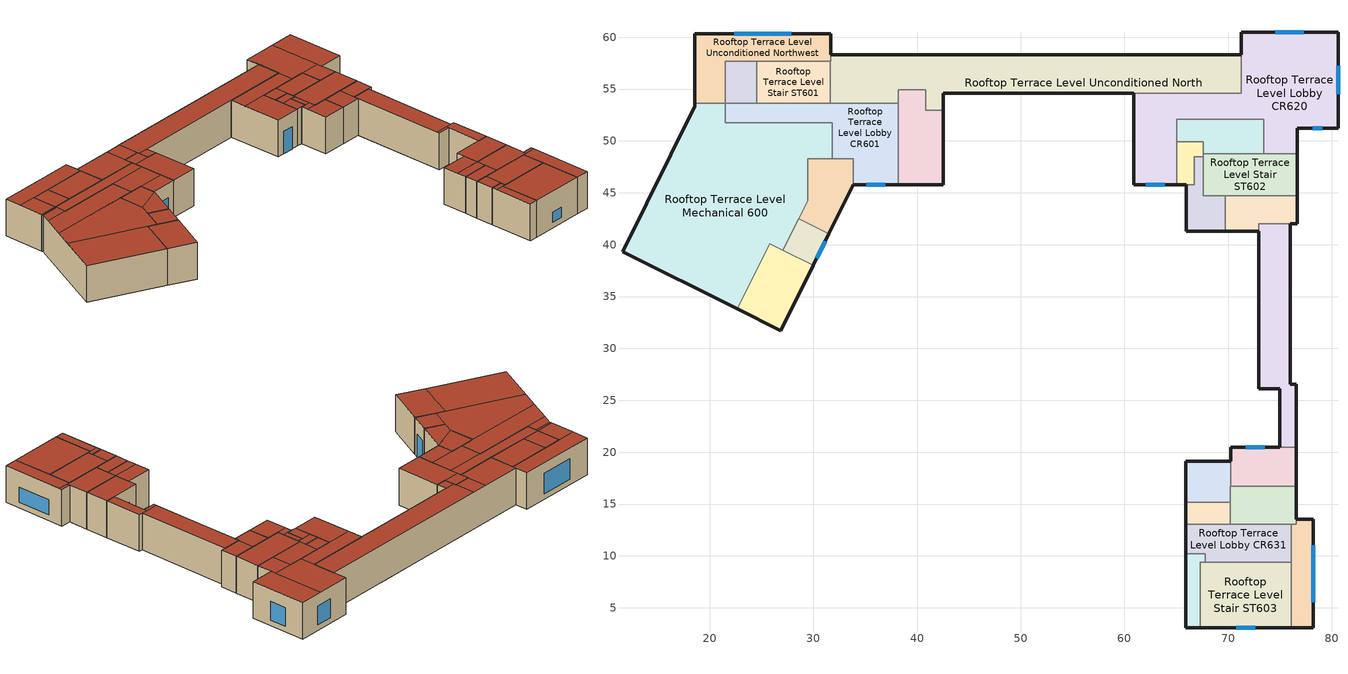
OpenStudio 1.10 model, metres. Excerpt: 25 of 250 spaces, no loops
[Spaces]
Rooftop Terrace Level Unconditioned Southwest
 floor adiabatic (Interior Floor): 67.78,10.22 67.78,9.4 67.29,9.4 67.29,3.08 65.9,3.08 65.9,10.22 z28.85
 wall outside: 65.9,10.22 65.9,3.08 67.29,3.08 z28.85:34.82
 wall to Rooftop Terrace Level Lobby CR631: 67.78,9.4 67.78,10.22 65.9,10.22 z28.85:34.82
 wall to Rooftop Terrace Level Stair ST603: 67.29,3.08 67.29,9.4 67.78,9.4 z28.85:34.82
 roof outside: 67.29,3.08 67.29,9.4 65.9,9.4 65.9,3.08 z34.82; 67.78,9.4 67.78,10.22 65.9,10.22 65.9,9.4 z34.82
Rooftop Terrace Level Stair ST603
 floor adiabatic (Interior Floor): 76.05,9.4 76.05,3.08 67.29,3.08 67.29,9.4 z28.85
 wall outside: 67.29,3.08 76.05,3.08 z28.85:34.82
 wall to Rooftop Terrace Level Lobby CR631: 76.05,9.4 67.78,9.4 z28.85:34.82
 wall to Rooftop Terrace Level Unconditioned Southeast: 76.05,3.08 76.05,9.4 z28.85:34.82
 window (NE_Ops Proposed Glazing - U-0.42/SHGC-0.27/VLT-0.65): 70.76,3.08 72.58,3.08 z29.77:31.45
 roof outside: 76.05,3.08 76.05,9.4 67.29,9.4 67.29,3.08 z34.82
Rooftop Terrace Level Unconditioned Southeast
 floor adiabatic (Interior Floor): 78.2,13.51 78.2,3.08 76.05,3.08 76.05,13.06 76.54,13.06 76.54,13.51 z28.85
 wall outside: 76.05,3.08 78.2,3.08 78.2,13.51 76.54,13.51 z28.85:34.82
 wall to Rooftop Terrace Level Elevator EL03AB: 76.54,13.51 76.54,13.06 76.05,13.06 z28.85:34.82
 wall to Rooftop Terrace Level Lobby CR631: 76.05,13.06 76.05,9.4 z28.85:34.82
 window (NE_Ops Proposed Glazing - U-0.42/SHGC-0.27/VLT-0.65): 78.2,5.55 78.2,11.04 z29.77:32.21
 roof outside: 78.2,13.06 78.2,13.51 76.54,13.51 76.54,13.06 z34.82; 78.2,3.08 78.2,13.06 76.05,13.06 76.05,3.08 z34.82
Rooftop Terrace Level Lobby CR631
 floor adiabatic (Interior Floor): 76.05,13.06 76.05,9.4 67.78,9.4 67.78,10.22 65.9,10.22 65.9,13.06 z28.85
 wall outside: 65.9,13.06 65.9,10.22 z28.85:34.82
 wall to Rooftop Terrace Level Elevator EL03AB: 76.05,13.06 70.21,13.06 z28.85:34.82
 wall to Rooftop Terrace Level Mechanical 632: 70.21,13.06 65.9,13.06 z28.85:34.82
 roof outside: 67.78,10.22 67.78,13.06 65.9,13.06 65.9,10.22 z34.82; 76.05,9.4 76.05,13.06 67.78,13.06 67.78,9.4 z34.82
Rooftop Terrace Level Mechanical 632
 floor adiabatic (Interior Floor): 70.21,15.18 70.21,13.06 65.9,13.06 65.9,15.18 z28.85
 wall outside: 65.9,15.18 65.9,13.06 z28.85:34.82
 wall to Rooftop Terrace Level Elevator EL03AB: 70.21,13.06 70.21,15.18 z28.85:34.82
 wall to Rooftop Terrace Level Mechanical 633: 70.21,15.18 65.9,15.18 z28.85:34.82
 roof outside: 70.21,13.06 70.21,15.18 65.9,15.18 65.9,13.06 z34.82
Rooftop Terrace Level Elevator EL03AB
 floor adiabatic (Interior Floor): 76.54,16.72 76.54,13.06 70.21,13.06 70.21,16.72 z28.85
 wall outside: 76.54,13.51 76.54,16.72 z28.85:34.82
 wall to Rooftop Terrace Level Mechanical 633: 70.23,16.72 70.21,16.72 70.21,15.18 z28.85:34.82
 wall to Rooftop Terrace Level Lobby CR630: 76.54,16.72 70.23,16.72 z28.85:34.82
 roof outside: 76.54,13.06 76.54,16.72 70.21,16.72 70.21,13.06 z34.82
Rooftop Terrace Level Mechanical 633
 floor adiabatic (Interior Floor): 70.23,19.14 70.23,16.72 70.21,16.72 70.21,15.18 65.9,15.18 65.9,19.14 z28.85
 wall outside: 70.23,19.14 65.9,19.14 65.9,15.18 z28.85:34.82
 wall to Rooftop Terrace Level Lobby CR630: 70.23,16.72 70.23,19.14 z28.85:34.82
 roof outside: 70.21,15.18 70.21,16.72 65.9,16.72 65.9,15.18 z34.82; 70.23,16.72 70.23,19.14 65.9,19.14 65.9,16.72 z34.82
Rooftop Terrace Level Lobby CR630
 floor adiabatic (Interior Floor): 76.54,20.47 76.54,16.72 70.23,16.72 70.23,20.47 z28.85
 wall outside: 74.96,20.47 70.23,20.47 70.23,19.14 / 76.54,16.72 76.54,20.47 z28.85:34.82
 wall to Rooftop Terrace Level Unconditioned East: 76.54,20.47 74.96,20.47 z28.85:34.82
 window: 73.51,20.47 71.68,20.47 z28.85:32.51
 roof outside: 76.54,16.72 76.54,20.47 70.23,20.47 70.23,16.72 z34.82
Rooftop Terrace Level Unconditioned East
 floor adiabatic (Interior Floor): 75.96,42 75.96,26.55 76.54,26.55 76.54,20.47 74.96,20.47 74.96,26.11 72.95,26.11 72.95,42 z28.85
 wall outside: 76.54,20.47 76.54,26.55 75.96,26.55 75.96,42 / 72.95,41.3 72.95,26.11 74.96,26.11 74.96,20.47 z28.85:34.82
 wall to Rooftop Terrace Level Mechanical 621: 75.96,42 72.95,42 72.95,41.3 z28.85:34.82
 roof outside: 76.54,20.47 76.54,26.55 74.96,26.55 74.96,20.47 z34.82; 74.96,26.11 74.96,26.55 72.95,26.55 72.95,26.11 z34.82; 75.96,26.55 75.96,42 72.95,42 72.95,26.55 z34.82
Rooftop Terrace Level Restroom RRW603
 floor adiabatic (Interior Floor): 25.79,40.08 29.99,38 26.89,31.73 22.69,33.81 z28.85
 wall outside: 22.69,33.81 26.89,31.73 29.99,38 z28.85:34.82
 wall to Rooftop Terrace Level Vestibule 352: 29.99,38 27.08,39.44 z28.85:34.82
 wall to Rooftop Terrace Level Mechanical 600: 27.08,39.44 25.79,40.08 22.69,33.81 z28.85:34.82
 roof outside: 26.89,31.73 29.99,38 25.79,40.08 22.69,33.81 z34.82
Rooftop Terrace Level Mechanical 600
 floor adiabatic (Interior Floor): 21.52,53.62 21.52,51.78 31.81,51.78 31.81,48.3 29.46,48.3 29.46,44.26 27.08,39.44 25.79,40.08 22.69,33.81 11.61,39.31 18.58,53.35 18.58,53.62 z28.85
 wall outside: 18.58,53.62 18.58,53.35 11.61,39.31 22.69,33.81 z28.85:34.82
 wall to Rooftop Terrace Level Unconditioned Northwest: 21.52,53.62 18.58,53.62 z28.85:34.82
 wall to Rooftop Terrace Level Lobby CR601: 31.81,48.3 31.81,51.78 21.52,51.78 21.52,53.62 z28.85:34.82
 wall to Rooftop Terrace Level Restroom RRM602: 28.59,42.51 29.46,44.26 29.46,48.3 31.81,48.3 z28.85:34.82
 wall to Rooftop Terrace Level Vestibule 352: 27.08,39.44 28.59,42.51 z28.85:34.82
 roof outside: 22.69,33.81 25.79,40.08 14.72,45.56 11.61,39.31 z34.82; 31.81,48.3 31.81,51.78 17.8,51.78 16.08,48.3 z34.82; 21.52,53.35 21.52,53.62 18.58,53.62 18.58,53.35 z34.82; 21.52,51.78 21.52,53.35 18.58,53.35 17.8,51.78 z34.82; 27.08,39.44 29.46,44.26 29.46,48.3 16.08,48.3 14.72,45.56 z34.82
Rooftop Terrace Level Vestibule 352
 floor adiabatic (Interior Floor): 28.59,42.51 31.51,41.07 29.99,38 27.08,39.44 z28.85
 wall outside: 29.99,38 31.51,41.07 z28.85:34.82
 wall to Rooftop Terrace Level Restroom RRM602: 31.51,41.07 28.59,42.51 z28.85:34.82
 window: 30.35,38.71 31.16,40.35 z28.85:32.51
 roof outside: 29.99,38 31.51,41.07 28.59,42.51 27.08,39.44 z34.82
Rooftop Terrace Level Restroom RRM602
 floor adiabatic (Interior Floor): 33.86,48.3 33.86,45.8 31.51,41.07 28.59,42.51 29.46,44.26 29.46,48.3 z28.85
 wall outside: 31.51,41.07 33.86,45.8 z28.85:34.82
 wall to Rooftop Terrace Level Lobby CR601: 33.86,45.8 33.86,48.3 31.81,48.3 z28.85:34.82
 roof outside: 31.51,41.07 33.86,45.8 29.46,44.26 28.59,42.51 z34.82; 29.46,44.26 33.86,45.8 33.86,48.3 29.46,48.3 z34.82
Rooftop Terrace Level Mechanical 622
 floor adiabatic (Interior Floor): 67.57,48.46 67.57,44.7 69.72,44.7 69.72,41.3 65.95,41.3 65.95,45.8 66.71,45.8 66.71,48.46 z28.85
 wall outside: 65.95,45.8 65.95,41.3 69.72,41.3 z28.85:34.82
 wall to Rooftop Terrace Level Stair ST602: 69.72,44.7 67.57,44.7 67.57,48.46 z28.85:34.82
 wall to Rooftop Terrace Level Mechanical 621: 69.72,41.3 69.72,44.7 z28.85:34.82
 wall to Rooftop Terrace Level Electrical 623: 67.57,48.46 66.71,48.46 66.71,45.8 65.95,45.8 z28.85:34.82
 roof outside: 69.72,41.3 69.72,44.7 65.95,44.7 65.95,41.3 z34.82; 67.57,45.8 67.57,48.46 66.71,48.46 66.71,45.8 z34.82; 67.57,44.7 67.57,45.8 65.95,45.8 65.95,44.7 z34.82
Rooftop Terrace Level Mechanical 621
 floor adiabatic (Interior Floor): 69.72,44.7 76.67,44.7 76.67,42 72.95,42 72.95,41.3 69.72,41.3 z28.85
 wall outside: 75.96,42 76.67,42 76.67,44.7 / 69.72,41.3 72.95,41.3 z28.85:34.82
 wall to Rooftop Terrace Level Stair ST602: 76.67,44.7 69.72,44.7 z28.85:34.82
 roof outside: 72.95,41.3 72.95,44.7 69.72,44.7 69.72,41.3 z34.82; 76.67,42 76.67,44.7 72.95,44.7 72.95,42 z34.82
Rooftop Terrace Level Stair ST602
 floor adiabatic (Interior Floor): 76.67,48.77 76.67,44.7 67.57,44.7 67.57,48.77 z28.85
 wall outside: 76.67,44.7 76.67,48.77 z28.85:34.82
 wall to Rooftop Terrace Level Electrical 623: 67.57,48.77 67.57,48.46 z28.85:34.82
 wall to Rooftop Terrace Level Elevator EL02AB 624: 73.41,48.77 67.57,48.77 z28.85:34.82
 wall to Rooftop Terrace Level Lobby CR620: 76.67,48.77 73.41,48.77 z28.85:34.82
 roof outside: 76.67,44.7 76.67,48.77 67.57,48.77 67.57,44.7 z34.82
Rooftop Terrace Level Lobby CR601
 floor adiabatic (Interior Floor): 38.17,53.62 38.17,45.8 33.86,45.8 33.86,48.3 31.81,48.3 31.81,51.78 21.52,51.78 21.52,53.62 z28.85
 wall outside: 33.86,45.8 38.17,45.8 z28.85:34.82
 wall to Rooftop Terrace Level Elevator EL01: 24.54,53.62 21.52,53.62 z28.85:34.82
 wall to Rooftop Terrace Level Stair ST601: 31.65,53.62 24.54,53.62 z28.85:34.82
 wall to Rooftop Terrace Level Unconditioned North: 38.17,53.62 31.65,53.62 z28.85:34.82
 wall to Rooftop Terrace Level Mechanical 600C: 38.17,45.8 38.17,53.62 z28.85:34.82
 window: 35.1,45.8 36.93,45.8 z28.85:32.51
 roof outside: 38.17,51.78 38.17,53.62 21.52,53.62 21.52,51.78 z34.82; 38.17,48.3 38.17,51.78 31.81,51.78 31.81,48.3 z34.82; 38.17,45.8 38.17,48.3 33.86,48.3 33.86,45.8 z34.82
Rooftop Terrace Level Mechanical 600C
 floor adiabatic (Interior Floor): 40.86,54.95 40.86,52.94 42.51,52.94 42.51,45.8 38.17,45.8 38.17,54.95 z28.85
 wall outside: 38.17,45.8 42.51,45.8 42.51,52.94 z28.85:34.82
 wall to Rooftop Terrace Level Unconditioned North: 42.51,52.94 40.86,52.94 40.86,54.95 38.17,54.95 38.17,53.62 z28.85:34.82
 roof outside: 42.51,45.8 42.51,52.94 38.17,52.94 38.17,45.8 z34.82; 40.86,52.94 40.86,54.95 38.17,54.95 38.17,52.94 z34.82
Rooftop Terrace Level Lobby CR620
 floor adiabatic (Interior Floor): 80.58,60.48 80.58,51.23 76.67,51.23 76.67,48.77 73.41,48.77 73.41,52.07 65.02,52.07 65.02,45.8 60.87,45.8 60.87,54.58 71.23,54.58 71.23,60.48 z28.85
 wall outside: 76.67,48.77 76.67,51.23 80.58,51.23 80.58,60.48 71.23,60.48 71.23,58.29 / 60.87,54.58 60.87,45.8 65.02,45.8 z28.85:34.82
 wall to Rooftop Terrace Level Elevator EL02AB 624: 65.02,49.92 65.02,52.07 73.41,52.07 73.41,48.77 z28.85:34.82
 wall to Rooftop Terrace Level Electrical 623: 65.02,45.8 65.02,49.92 z28.85:34.82
 wall to Rooftop Terrace Level Unconditioned North: 71.23,58.29 71.23,54.58 60.87,54.58 z28.85:34.82
 window: 62.03,45.8 63.86,45.8 z28.85:32.51
 window (NE_Ops Proposed Glazing - U-0.42/SHGC-0.27/VLT-0.65): 77.28,60.48 74.53,60.48 / 80.58,54.48 80.58,57.23 / 78.17,51.23 79.08,51.23 z29.77:32.82
 roof outside: 76.67,52.07 76.67,60.48 71.23,60.48 71.23,52.07 z34.82; 80.58,51.23 80.58,60.48 76.67,60.48 76.67,51.23 z34.82; 65.02,45.8 65.02,52.07 60.87,52.07 60.87,45.8 z34.82; 76.67,48.77 76.67,52.07 73.41,52.07 73.41,48.77 z34.82; 71.23,52.07 71.23,54.58 60.87,54.58 60.87,52.07 z34.82
Rooftop Terrace Level Electrical 623
 floor adiabatic (Interior Floor): 67.57,49.92 67.57,48.46 66.71,48.46 66.71,45.8 65.02,45.8 65.02,49.92 z28.85
 wall outside: 65.02,45.8 65.95,45.8 z28.85:34.82
 wall to Rooftop Terrace Level Elevator EL02AB 624: 67.57,48.77 67.57,49.92 65.02,49.92 z28.85:34.82
 roof outside: 66.71,45.8 66.71,48.46 65.02,48.46 65.02,45.8 z34.82; 67.57,48.46 67.57,49.92 65.02,49.92 65.02,48.46 z34.82
Rooftop Terrace Level Elevator EL02AB 624
 floor adiabatic (Interior Floor): 65.02,52.07 73.41,52.07 73.41,48.77 67.57,48.77 67.57,49.92 65.02,49.92 z28.85
 roof outside: 67.57,49.92 67.57,52.07 65.02,52.07 65.02,49.92 z34.82; 73.41,48.77 73.41,52.07 67.57,52.07 67.57,48.77 z34.82
Rooftop Terrace Level Unconditioned North
 floor outside: 60.87,58.29 60.87,57.86 42.51,57.86 42.51,58.29 z28.85
 floor adiabatic (Interior Floor): 71.23,58.29 71.23,54.58 42.51,54.58 42.51,52.94 40.86,52.94 40.86,54.95 38.17,54.95 38.17,53.62 31.65,53.62 31.65,57.69 31.67,57.69 31.67,58.29 z28.85
 wall outside: 42.51,52.94 42.51,54.58 60.87,54.58 / 71.23,58.29 31.67,58.29 z28.85:34.82
 wall to Rooftop Terrace Level Stair ST601: 31.65,57.69 31.65,53.62 z28.85:34.82
 wall to Rooftop Terrace Level Unconditioned Northwest: 31.67,58.29 31.67,57.69 31.65,57.69 z28.85:34.82
 roof outside: 42.51,52.94 42.51,54.58 40.86,54.58 40.86,52.94 z34.82; 38.17,53.62 38.17,58.29 31.67,58.29 31.67,57.69 31.65,57.69 31.65,53.62 z34.82; 71.23,54.58 71.23,58.29 40.86,58.29 40.86,54.58 z34.82; 40.86,54.95 40.86,58.29 38.17,58.29 38.17,54.95 z34.82
Rooftop Terrace Level Unconditioned Northwest
 floor adiabatic (Interior Floor): 31.67,60.33 31.67,57.69 21.52,57.69 21.52,53.62 18.58,53.62 18.58,60.33 z28.85
 wall outside: 31.67,58.29 31.67,60.33 18.58,60.33 18.58,53.62 z28.85:34.82
 wall to Rooftop Terrace Level Stair ST601: 24.54,57.69 31.65,57.69 z28.85:34.82
 wall to Rooftop Terrace Level Elevator EL01: 21.52,53.62 21.52,57.69 24.54,57.69 z28.85:34.82
 window (NE_Ops Proposed Glazing - U-0.42/SHGC-0.27/VLT-0.65): 27.87,60.33 22.38,60.33 z29.77:33.12
 roof outside: 21.52,53.62 21.52,57.69 18.58,57.69 18.58,53.62 z34.82; 31.67,57.69 31.67,60.33 18.58,60.33 18.58,57.69 z34.82
Rooftop Terrace Level Elevator EL01
 floor adiabatic (Interior Floor): 24.54,57.69 24.54,53.62 21.52,53.62 21.52,57.69 z28.85
 wall to Rooftop Terrace Level Stair ST601: 24.54,53.62 24.54,57.69 z28.85:34.82
 roof outside: 24.54,53.62 24.54,57.69 21.52,57.69 21.52,53.62 z34.82
Rooftop Terrace Level Stair ST601
 floor adiabatic (Interior Floor): 31.65,57.69 31.65,53.62 24.54,53.62 24.54,57.69 z28.85
 roof outside: 31.65,53.62 31.65,57.69 24.54,57.69 24.54,53.62 z34.82
[Building]
NE_Ops: Default Construction Set=90.1-2007 - CZ5 - Office
[ClimateZones]
Climate Zone Institution Name 1=ASHRAE; Climate Zone Document Name 1=ANSI/ASHRAE Standard 169; Climate Zone Document Year 1=2006; Climate Zone Value 1=5B; Climate Zone Institution Name 2=CEC; Climate Zone Document Name 2=California Climate Zone Descriptions; Climate Zone Document Year 2=1995
[Site]
Broomfield Jeffco  Boulder   S: Latitude {deg}=40.13; Longitude {deg}=-105.24; Time Zone {hr}=-7; Elevation {m}=1689
[SizingPeriod:DesignDay] Barometric Pressure {Pa}=83011; Sky Clearness=0; Rain Indicator=0; Snow Indicator=0; Day of Month=21; Daylight Saving Time Indicator=0; Dry-Bulb Temperature Range Modifier Type=DefaultMultipliers
Name | Maximum Dry-Bulb Temperature {C} | Daily Dry-Bulb Temperature Range {deltaC} | Humidity Indicating Conditions at Maximum Dry-Bulb {BasedOnField A3} | Wind Speed {m/s} | Wind Direction {deg} | Month | Day Type | Humidity Indicating Type | Solar Model Indicator | ASHRAE Taub | ASHRAE Taud
Denver Intl Ap Ann Htg Wind 99.6% Condns WS=>MCDB | 1.8 | 0 | 1.8 | 14.1 | 160 | 12 | WinterDesignDay | Wetbulb | ASHRAEClearSky
Denver Intl Ap Ann Clg .4% Condns Enth=>MDB | 27 | 15.2 | 58300 | 4.2 | 80 | 7 | SummerDesignDay | Enthalpy | ASHRAETau | 0.424 | 2.012
Denver Intl Ap Ann Htg 99.6% Condns DB | -17.4 | 0 | -17.4 | 3.3 | 160 | 12 | WinterDesignDay | Wetbulb | ASHRAEClearSky
Denver Intl Ap Ann Clg .4% Condns WB=>MDB | 27.3 | 15.2 | 18.3 | 4.2 | 80 | 7 | SummerDesignDay | Wetbulb | ASHRAETau | 0.424 | 2.012
[Construction]
ExtSlabCarpet 4in ClimateZone 1-8: MAT-CC05 4 HW CONCRETE, CP02 CARPET PAD
Interior Floor: F16 Acoustic tile, F05 Ceiling air space resistance, M11 100mm lightweight concrete
Interior Wall: G01a 19mm gypsum board, F04 Wall air space resistance, G01a 19mm gypsum board
Interior Ceiling: M11 100mm lightweight concrete, F05 Ceiling air space resistance, F16 Acoustic tile
Exterior Door: F08 Metal surface, I01 25mm insulation board
Interior Window: Clear 3mm
Interior Door; Interior Partition: G05 25mm wood
ASHRAE 90.1-2007 ExtWindow Metal ClimateZone 4-6: Fixed Window 3.12/0.40/0.31
NE_Ops Proposed Exterior Wall: Sandstone - 5 in. - 120 lb/ft3, Polyiso Foil-Faced Rigid Insulation - 2 in., Gypsum Board - 5/8 in., Steel-Framed - 6 in. Studs - 16 in. OC - R-21 Cavity Insulation, Gypsum Board - 5/8 in.
NE_Ops Proposed Glazing - U-0.42/SHGC-0.27/VLT-0.65: NE_Ops Proposed Glazing - U-0.42/SHGC-0.27/VLT-0.65
90.1-2007 Nonres 5B Window Metal framing entrance door: Theoretical Glass [185]
ASHRAE 90.1-2007 Floor SteelJoist ClimateZone 5: ASHRAE 90.1-2007 CZ 5 Exposed Floor Insulation, 8IN CONCRETE HW RefBldg, CP02 CARPET PAD
NE_Ops Proposed Roof: Roof Membrane, MAT-CC05 3 HW CONCRETE, Polyiso Rigid Insulation - 6 in., MAT-CC05 4 HW CONCRETE, Metal Decking
[Material]
Name | Roughness | Thickness {m} | Conductivity {W/m-K} | Density {kg/m3} | Specific Heat {J/kg-K} | Thermal Absorptance | Solar Absorptance | Visible Absorptance
MAT-CC05 4 HW CONCRETE | Rough | 0.1016 | 1.311 | 2240 | 836.8 | 0.9 | 0.85 | 0.85
Roof Membrane | VeryRough | 0.0095 | 0.16 | 1121.29 | 1460 | 0.9 | 0.7 | 0.7
Metal Decking | MediumSmooth | 0.0015 | 45.006 | 7680 | 418.4 | 0.9 | 0.6 | 0.6
F16 Acoustic tile | MediumSmooth | 0.0191 | 0.06 | 368 | 590 | 0.9 | 0.3 | 0.3
M11 100mm lightweight concrete | MediumRough | 0.1016 | 0.53 | 1280 | 840 | 0.9 | 0.5 | 0.5
G01a 19mm gypsum board | MediumSmooth | 0.019 | 0.16 | 800 | 1090 | 0.9 | 0.4 | 0.4
F08 Metal surface | Smooth | 0.0008 | 45.28 | 7824 | 500 | 0.9 | 0.7 | 0.7
I01 25mm insulation board | MediumRough | 0.0254 | 0.03 | 43 | 1210 | 0.9 | 0.6 | 0.6
G05 25mm wood | MediumSmooth | 0.0254 | 0.15 | 608 | 1630 | 0.9 | 0.5 | 0.5
8IN CONCRETE HW RefBldg | Rough | 0.2032 | 1.311 | 2240 | 836.8 | 0.9 | 0.7 | 0.7
Steel-Framed - 6 in. Studs - 16 in. OC - R-21 Cavity Insulation | Smooth | 0.1524 | 0.117196 | 69.5201 | 628.02
Gypsum Board - 5/8 in. | MediumSmooth | 0.015875 | 0.16 | 800 | 1090
MAT-CC05 3 HW CONCRETE | Rough | 0.0762 | 1.311 | 2240 | 836.8 | 0.9 | 0.85 | 0.85
Sandstone - 5 in. - 120 lb/ft3 | MediumRough | 0.127 | 1.9 | 1922.22 | 790
[Material:NoMass] Thermal Absorptance=0.9
Name | Roughness | Thermal Resistance {m2-K/W} | Solar Absorptance | Visible Absorptance
CP02 CARPET PAD | Smooth | 0.1 | 0.8 | 0.8
ASHRAE 90.1-2007 CZ 5 Exposed Floor Insulation | MediumRough | 4.38514 | 0.7 | 0.7
[Material:AirGap]
Name | Thermal Resistance {m2-K/W}
F05 Ceiling air space resistance | 0.18
F04 Wall air space resistance | 0.15
Polyiso Rigid Insulation - 6 in. | 6.16386
Polyiso Foil-Faced Rigid Insulation - 2 in. | 2.24717
[WindowMaterial:Glazing] Optical Data Type=SpectralAverage; Thickness {m}=0.003; Infrared Transmittance at Normal Incidence=0
Name | Solar Transmittance at Normal Incidence | Front Side Solar Reflectance at Normal Incidence | Back Side Solar Reflectance at Normal Incidence | Visible Transmittance at Normal Incidence | Front Side Visible Reflectance at Normal Incidence | Back Side Visible Reflectance at Normal Incidence | Front Side Infrared Hemispherical Emissivity | Back Side Infrared Hemispherical Emissivity | Conductivity {W/m-K} | Dirt Correction Factor for Solar and Visible Transmittance | Solar Diffusing
Clear 3mm | 0.837 | 0.075 | 0 | 0.898 | 0.081 | 0 | 0.84 | 0.84 | 0.9 | 1 | No
Theoretical Glass [185] | 0.39034 | 0.55966 | 0.55966 | 0.507883 | 0.442117 | 0.442117 | 0.9 | 0.9 | 0.0457051
[WindowMaterial:SimpleGlazingSystem]
Name | U-Factor {W/m2-K} | Solar Heat Gain Coefficient | Visible Transmittance
Fixed Window 3.12/0.40/0.31 | 3.12304 | 0.4 | 0.31
NE_Ops Proposed Glazing - U-0.42/SHGC-0.27/VLT-0.65 | 2.38487 | 0.27 | 0.65
[DefaultConstructionSet]
90.1-2007 - CZ5 - Office: Default Exterior Surface Constructions=Default Surface Constructions 34; Default Interior Surface Constructions=Default Surface Constructions 35; Default Ground Contact Surface Constructions=Default Surface Constructions 36; Default Exterior SubSurface Constructions=Default Sub Surface Constructions 23; Default Interior SubSurface Constructions=Default Sub Surface Constructions 24; Interior Partition Construction=Interior Partition
[DefaultSurfaceConstructions]
Name | Floor Construction | Wall Construction | Roof Ceiling Construction
Default Surface Constructions 34 | ASHRAE 90.1-2007 Floor SteelJoist ClimateZone 5 | NE_Ops Proposed Exterior Wall | NE_Ops Proposed Roof
Default Surface Constructions 35 | Interior Floor | Interior Wall | Interior Ceiling
Default Surface Constructions 36 | ExtSlabCarpet 4in ClimateZone 1-8 | ExtSlabCarpet 4in ClimateZone 1-8 | ExtSlabCarpet 4in ClimateZone 1-8
[DefaultSubSurfaceConstructions]
Name | Fixed Window Construction | Operable Window Construction | Door Construction | Glass Door Construction | Skylight Construction | Tubular Daylight Dome Construction | Tubular Daylight Diffuser Construction
Default Sub Surface Constructions 23 | ASHRAE 90.1-2007 ExtWindow Metal ClimateZone 4-6 | ASHRAE 90.1-2007 ExtWindow Metal ClimateZone 4-6 | Exterior Door | 90.1-2007 Nonres 5B Window Metal framing entrance door | ASHRAE 90.1-2007 ExtWindow Metal ClimateZone 4-6 | Interior Window | Interior Window
Default Sub Surface Constructions 24 | Interior Window | Interior Window | Interior Door
[BuildingStory]
Rooftop Terrace Level: Nominal Z Coordinate {m}=0; Nominal Floor to Floor Height {m}=5.969
[Space] Building Story=Rooftop Terrace Level
Name | Thermal Zone | Space Type
Rooftop Terrace Level Unconditioned Southwest | Rooftop Terrace Level Unconditioned Southwest Zone
Rooftop Terrace Level Stair ST603 | Rooftop Terrace Level Stair ST603 Zone | 90.1-2007 - NE_Ops - AlwaysOn - Stair - NoVentilation
Rooftop Terrace Level Unconditioned Southeast | Rooftop Terrace Level Unconditioned Southeast Zone
Rooftop Terrace Level Lobby CR631 | Rooftop Terrace Level Lobby CR631 632 Zone | 90.1-2007 - NE_Ops - FullOffOther - Lobby - Rooftop Terrace Level Lobby CR631 632
Rooftop Terrace Level Mechanical 632; Rooftop Terrace Level Mechanical 633 | Rooftop Terrace Level Lobby CR631 632 Zone | 90.1-2007 - NE_Ops - FullOffOther - MechRoom - Rooftop Terrace Level Lobby CR631 632
Rooftop Terrace Level Elevator EL03AB | Rooftop Terrace Level Elevator EL03AB Zone
Rooftop Terrace Level Lobby CR630 | Rooftop Terrace Level Lobby CR630 Zone | 90.1-2007 - NE_Ops - FullOffOther - Lobby - Rooftop Terrace Level Lobby CR630
Rooftop Terrace Level Unconditioned East | Rooftop Terrace Level Unconditioned East Zone
Rooftop Terrace Level Restroom RRW603 | Rooftop Terrace Level Restroom RRW603 Zone | 90.1-2007 - NE_Ops - AlwaysOn - Restroom - NoVentilation
Rooftop Terrace Level Mechanical 600 | Rooftop Terrace Level Mechanical 600 Zone | 90.1-2007 - NE_Ops - AlwaysOn - MechRoom - NoVentilation
Rooftop Terrace Level Vestibule 352 | Rooftop Terrace Level Vestibule 352 Zone | 90.1-2007 - NE_Ops - AlwaysOn - Vestibule - NoVentilation
Rooftop Terrace Level Restroom RRM602 | Rooftop Terrace Level Restroom RRM602 Zone | 90.1-2007 - NE_Ops - AlwaysOn - Restroom - NoVentilation
Rooftop Terrace Level Mechanical 622; Rooftop Terrace Level Mechanical 621 | Rooftop Terrace Level Mechanical 621 Zone | 90.1-2007 - NE_Ops - FullOffOther - MechRoom - Rooftop Terrace Level Mechanical 621
Rooftop Terrace Level Stair ST602 | Rooftop Terrace Level Stair ST602 Zone | 90.1-2007 - NE_Ops - AlwaysOn - Stair - NoVentilation
Rooftop Terrace Level Lobby CR601 | Rooftop Terrace Level Lobby CR601 600C Zone | 90.1-2007 - NE_Ops - FullOffOther - Lobby - Rooftop Terrace Level Lobby CR601 600C
Rooftop Terrace Level Mechanical 600C | Rooftop Terrace Level Lobby CR601 600C Zone | 90.1-2007 - NE_Ops - FullOffOther - MechRoom - Rooftop Terrace Level Lobby CR601 600C
Rooftop Terrace Level Lobby CR620 | Rooftop Terrace Level Lobby CR620 623 Zone | 90.1-2007 - NE_Ops - FullOffOther - Lobby - Rooftop Terrace Level Lobby CR620 623
Rooftop Terrace Level Electrical 623 | Rooftop Terrace Level Lobby CR620 623 Zone | 90.1-2007 - NE_Ops - FullOffOther - ElecRoom - Rooftop Terrace Level Lobby CR620 623
Rooftop Terrace Level Elevator EL02AB 624 | Rooftop Terrace Level Elevator EL02AB 624 Zone
Rooftop Terrace Level Unconditioned North | Rooftop Terrace Level Unconditioned North Zone
Rooftop Terrace Level Unconditioned Northwest | Rooftop Terrace Level Unconditioned Northwest Zone
Rooftop Terrace Level Elevator EL01 | Rooftop Terrace Level Elevator EL01 Zone
Rooftop Terrace Level Stair ST601 | Rooftop Terrace Level Stair ST601 Zone | 90.1-2007 - NE_Ops - AlwaysOn - Stair - NoVentilation
[ThermalZone] Use Ideal Air Loads=No
Name | Multiplier | Thermostat
Rooftop Terrace Level Lobby CR601 600C Zone | 1 | Rooftop Terrace Level Lobby CR601 600C Thermostat
Rooftop Terrace Level Lobby CR620 623 Zone | 1 | Rooftop Terrace Level Lobby CR620 623 Thermostat
Rooftop Terrace Level Lobby CR631 632 Zone | 1 | Rooftop Terrace Level Lobby CR631 632 Thermostat
Rooftop Terrace Level Elevator EL01 Zone; Rooftop Terrace Level Unconditioned East Zone; Rooftop Terrace Level Unconditioned North Zone; Rooftop Terrace Level Unconditioned Southeast Zone; Rooftop Terrace Level Unconditioned Southwest Zone; Rooftop Terrace Level Unconditioned Northwest Zone; Rooftop Terrace Level Elevator EL02AB 624 Zone; Rooftop Terrace Level Elevator EL03AB Zone
Rooftop Terrace Level Vestibule 352 Zone |  | Rooftop Terrace Level Vestibule 352 Thermostat
Rooftop Terrace Level Restroom RRM602 Zone |  | Rooftop Terrace Level Restroom RRM602 Thermostat
Rooftop Terrace Level Mechanical 621 Zone |  | Rooftop Terrace Level Mechanical 621 Thermostat
Rooftop Terrace Level Stair ST601 Zone |  | Rooftop Terrace Level Stair ST601 Thermostat
Rooftop Terrace Level Stair ST603 Zone |  | Rooftop Terrace Level Stair ST603 Thermostat
Rooftop Terrace Level Lobby CR630 Zone |  | Rooftop Terrace Level Lobby CR630 Thermostat
Rooftop Terrace Level Stair ST602 Zone |  | Rooftop Terrace Level Stair ST602 Thermostat
Rooftop Terrace Level Restroom RRW603 Zone |  | Rooftop Terrace Level Restroom RRW603 Thermostat
Rooftop Terrace Level Mechanical 600 Zone |  | Rooftop Terrace Level Mechanical 600 Thermostat
[Sizing:Zone] Zone Cooling Design Supply Air Temperature {C}=14; Zone Heating Design Supply Air Temperature {C}=40; Zone Cooling Design Supply Air Humidity Ratio {kg-H2O/kg-air}=0.0085; Zone Heating Design Supply Air Humidity Ratio {kg-H2O/kg-air}=0.008; Cooling Design Air Flow Method=DesignDay; Heating Design Air Flow Method=DesignDay
Field Level Elevator EL01 Zone; Main Level Elevator EL03AB Zone; Main Level Elevator Quad B Zone; Rooftop Terrace Level Elevator EL01 Zone; Rooftop Terrace Level Unconditioned East Zone; Main Level Unconditioned West Zone; Field Level Elevator Quad B Northeast Zone; Concourse Level Elevator EL03AB Zone; Rooftop Terrace Level Unconditioned North Zone; Athletic Admin Level Elevator EL03AB Zone; Coaches Level Unconditioned 400 Zone
[People:Definition] Number of People Calculation Method=People/Area; Fraction Radiant=0.3
Name | People per Space Floor Area {person/m2}
90.1-2007 - Office - Corridor People Definition | 0.0107639
90.1-2007 - Office - Restroom People Definition | 0.107639
[ElectricEquipment:Definition] Design Level Calculation Method=Watts/Area
Name | Watts per Space Floor Area {W/m2} | Watts per Person {W/person}
90.1-2007 - Noresco - Corridor Electric Equipment Definition; 90.1-2007 - Noresco - MechRoom Electric Equipment Definition | 0
90.1-2007 - Noresco - ElecRoom Electric Equipment Definition | 53.8196
90.1-2007 - Noresco - Restroom Electric Equipment Definition | 0 | 0
[DefaultScheduleSet]
Name | Number of People Schedule | People Activity Level Schedule | Lighting Schedule | Electric Equipment Schedule | Gas Equipment Schedule | Infiltration Schedule
90.1-2007 - NE_Ops - AlwaysOn - Vestibule Schedule Set; 90.1-2007 - NE_Ops - AlwaysOn - Restroom Schedule Set | NE_Ops AlwaysOn IT_Room Occupancy Schedule | NE_Ops AlwaysOn IT_Room Activity Schedule | NE_Ops AlwaysOn IT_Room Lighting Schedule | NE_Ops AlwaysOn IT_Room Equipment Schedule | NE_Ops AlwaysOn IT_Room Equipment Schedule | NE_Ops AlwaysOn Infiltration Schedule
90.1-2007 - NE_Ops - AlwaysOn - MechRoom Schedule Set | NE_Ops MechRoom Occupancy Schedule | NE_Ops AlwaysOn IT_Room Activity Schedule | NE_Ops MechRoom Lighting Schedule | NE_Ops MechRoom Equipment Schedule | NE_Ops MechRoom Equipment Schedule | NE_Ops AlwaysOn Infiltration Schedule
90.1-2007 - NE_Ops - FullOffOther - MechRoom Schedule Set | NE_Ops MechRoom Occupancy Schedule | NE_Ops FullOffOther OpenOffice Activity Schedule | NE_Ops MechRoom Lighting Schedule | NE_Ops MechRoom Equipment Schedule | NE_Ops MechRoom Equipment Schedule | NE_Ops FullOffOther Infiltration Schedule
90.1-2007 - NE_Ops - FullOffOther - ElecRoom Schedule Set | NE_Ops ElecRoom Occupancy Schedule | NE_Ops FullOffOther OpenOffice Activity Schedule | NE_Ops ElecRoom Lighting Schedule | NE_Ops ElecRoom Equipment Schedule | NE_Ops ElecRoom Equipment Schedule | NE_Ops FullOffOther Infiltration Schedule
90.1-2007 - NE_Ops - FullOffOther - Lobby Schedule Set | NE_Ops FullOffOther OpenOffice Occupancy Schedule | NE_Ops FullOffOther OpenOffice Activity Schedule | NE_Ops FullOffOther OpenOffice Lighting Schedule | NE_Ops FullOffOther OpenOffice Equipment Schedule | NE_Ops FullOffOther OpenOffice Equipment Schedule | NE_Ops FullOffOther Infiltration Schedule
90.1-2007 - NE_Ops - AlwaysOn - Stair Schedule Set | NE_Ops Stair Occupancy Schedule | NE_Ops AlwaysOn IT_Room Activity Schedule | NE_Ops Stair Lighting Schedule | NE_Ops Stair Equipment Schedule | NE_Ops Stair Equipment Schedule | NE_Ops AlwaysOn Infiltration Schedule
[SpaceType] Standards Building Type=Office
Name | Default Schedule Set | Design Specification Outdoor Air Object | Standards Space Type
90.1-2007 - NE_Ops - AlwaysOn - Restroom - NoVentilation | 90.1-2007 - NE_Ops - AlwaysOn - Restroom Schedule Set | 90.1-2007 - Office - Restroom Ventilation - NoVentilation | Restroom
90.1-2007 - NE_Ops - AlwaysOn - MechRoom - NoVentilation | 90.1-2007 - NE_Ops - AlwaysOn - MechRoom Schedule Set | 90.1-2007 - Office - Elec/MechRoom Ventilation - NoVentilation | Elec/MechRoom
90.1-2007 - NE_Ops - AlwaysOn - Stair - NoVentilation | 90.1-2007 - NE_Ops - AlwaysOn - Stair Schedule Set | 90.1-2007 - Office - Stair Ventilation - NoVentilation | Stair
90.1-2007 - NE_Ops - AlwaysOn - Vestibule - NoVentilation | 90.1-2007 - NE_Ops - AlwaysOn - Vestibule Schedule Set | 90.1-2007 - Office - Corridor Ventilation - NoVentilation | Lobby
90.1-2007 - NE_Ops - FullOffOther - Lobby - Rooftop Terrace Level Lobby CR601 600C | 90.1-2007 - NE_Ops - FullOffOther - Lobby Schedule Set | 90.1-2007 - Office - Corridor Ventilation - Rooftop Terrace Level Lobby CR601 600C | Lobby
90.1-2007 - NE_Ops - FullOffOther - MechRoom - Rooftop Terrace Level Lobby CR601 600C | 90.1-2007 - NE_Ops - FullOffOther - MechRoom Schedule Set | 90.1-2007 - Office - Elec/MechRoom Ventilation - Rooftop Terrace Level Lobby CR601 600C | Elec/MechRoom
90.1-2007 - NE_Ops - FullOffOther - Lobby - Rooftop Terrace Level Lobby CR620 623 | 90.1-2007 - NE_Ops - FullOffOther - Lobby Schedule Set | 90.1-2007 - Office - Corridor Ventilation - Rooftop Terrace Level Lobby CR620 623 | Lobby
90.1-2007 - NE_Ops - FullOffOther - ElecRoom - Rooftop Terrace Level Lobby CR620 623 | 90.1-2007 - NE_Ops - FullOffOther - ElecRoom Schedule Set | 90.1-2007 - Office - Elec/MechRoom Ventilation - Rooftop Terrace Level Lobby CR620 623 | Elec/MechRoom
90.1-2007 - NE_Ops - FullOffOther - Lobby - Rooftop Terrace Level Lobby CR630 | 90.1-2007 - NE_Ops - FullOffOther - Lobby Schedule Set | 90.1-2007 - Office - Corridor Ventilation - Rooftop Terrace Level Lobby CR630 | Lobby
90.1-2007 - NE_Ops - FullOffOther - Lobby - Rooftop Terrace Level Lobby CR631 632 | 90.1-2007 - NE_Ops - FullOffOther - Lobby Schedule Set | 90.1-2007 - Office - Corridor Ventilation - Rooftop Terrace Level Lobby CR631 632 | Lobby
90.1-2007 - NE_Ops - FullOffOther - MechRoom - Rooftop Terrace Level Lobby CR631 632 | 90.1-2007 - NE_Ops - FullOffOther - MechRoom Schedule Set | 90.1-2007 - Office - Elec/MechRoom Ventilation - Rooftop Terrace Level Lobby CR631 632 | Elec/MechRoom
90.1-2007 - NE_Ops - FullOffOther - MechRoom - Rooftop Terrace Level Mechanical 621 | 90.1-2007 - NE_Ops - FullOffOther - MechRoom Schedule Set | 90.1-2007 - Office - Elec/MechRoom Ventilation - Rooftop Terrace Level Mechanical 621 | Elec/MechRoom
[People]
Name | People Definition | Space or SpaceType
90.1-2007 - Office - Restroom People 11 | 90.1-2007 - Office - Restroom People Definition | 90.1-2007 - NE_Ops - AlwaysOn - Restroom - NoVentilation
90.1-2007 - Office - Corridor People 22 | 90.1-2007 - Office - Corridor People Definition | 90.1-2007 - NE_Ops - AlwaysOn - Vestibule - NoVentilation
90.1-2007 - Office - Corridor People 25 | 90.1-2007 - Office - Corridor People Definition | 90.1-2007 - NE_Ops - FullOffOther - Lobby - Rooftop Terrace Level Lobby CR601 600C
90.1-2007 - Office - Corridor People 26 | 90.1-2007 - Office - Corridor People Definition | 90.1-2007 - NE_Ops - FullOffOther - Lobby - Rooftop Terrace Level Lobby CR620 623
90.1-2007 - Office - Corridor People 27 | 90.1-2007 - Office - Corridor People Definition | 90.1-2007 - NE_Ops - FullOffOther - Lobby - Rooftop Terrace Level Lobby CR630
90.1-2007 - Office - Corridor People 28 | 90.1-2007 - Office - Corridor People Definition | 90.1-2007 - NE_Ops - FullOffOther - Lobby - Rooftop Terrace Level Lobby CR631 632
[Lights]
Name | Lights Definition | Space or SpaceType
90.1-2007 - Office - Restroom Lights 11 | 90.1-2007 - NE_Ops - AlwaysOn - Restroom - NoVentilation AppG ALC Lights Definition | 90.1-2007 - NE_Ops - AlwaysOn - Restroom - NoVentilation
90.1-2007 - Office - Elec/MechRoom Lights 15 | 90.1-2007 - Office - Elec/MechRoom Lights Definition - MechRoom Proposed | 90.1-2007 - NE_Ops - AlwaysOn - MechRoom - NoVentilation
90.1-2007 - Office - Stair Lights 2 | 90.1-2007 - Office - Stair Lights Definition - Proposed | 90.1-2007 - NE_Ops - AlwaysOn - Stair - NoVentilation
90.1-2007 - Office - Corridor Lights 22 | 90.1-2007 - Office - Corridor Lights Definition - Vestibule Proposed | 90.1-2007 - NE_Ops - AlwaysOn - Vestibule - NoVentilation
90.1-2007 - Office - Corridor Lights 25 | 90.1-2007 - NE_Ops - FullOffOther - Lobby - Rooftop Terrace Level Lobby CR601 600C AppG ALC Lights Definition | 90.1-2007 - NE_Ops - FullOffOther - Lobby - Rooftop Terrace Level Lobby CR601 600C
90.1-2007 - Office - Elec/MechRoom Lights 19 | 90.1-2007 - Office - Elec/MechRoom Lights Definition - MechRoom Proposed | 90.1-2007 - NE_Ops - FullOffOther - MechRoom - Rooftop Terrace Level Lobby CR601 600C
90.1-2007 - Office - Corridor Lights 26 | 90.1-2007 - NE_Ops - FullOffOther - Lobby - Rooftop Terrace Level Lobby CR620 623 AppG ALC Lights Definition | 90.1-2007 - NE_Ops - FullOffOther - Lobby - Rooftop Terrace Level Lobby CR620 623
90.1-2007 - Office - Elec/MechRoom Lights 20 | 90.1-2007 - Office - Elec/MechRoom Lights Definition - Lobby Proposed | 90.1-2007 - NE_Ops - FullOffOther - ElecRoom - Rooftop Terrace Level Lobby CR620 623
90.1-2007 - Office - Corridor Lights 27 | 90.1-2007 - NE_Ops - FullOffOther - Lobby - Rooftop Terrace Level Lobby CR630 AppG ALC Lights Definition | 90.1-2007 - NE_Ops - FullOffOther - Lobby - Rooftop Terrace Level Lobby CR630
90.1-2007 - Office - Corridor Lights 28 | 90.1-2007 - NE_Ops - FullOffOther - Lobby - Rooftop Terrace Level Lobby CR631 632 AppG ALC Lights Definition | 90.1-2007 - NE_Ops - FullOffOther - Lobby - Rooftop Terrace Level Lobby CR631 632
90.1-2007 - Office - Elec/MechRoom Lights 21 | 90.1-2007 - Office - Elec/MechRoom Lights Definition - MechRoom Proposed | 90.1-2007 - NE_Ops - FullOffOther - MechRoom - Rooftop Terrace Level Lobby CR631 632
90.1-2007 - Office - Elec/MechRoom Lights 22 | 90.1-2007 - Office - Elec/MechRoom Lights Definition - MechRoom Proposed | 90.1-2007 - NE_Ops - FullOffOther - MechRoom - Rooftop Terrace Level Mechanical 621
[ElectricEquipment]
Name | Electric Equipment Definition | Space or SpaceType
90.1-2007 - Office - Restroom Electric Equipment 11 | 90.1-2007 - Noresco - Restroom Electric Equipment Definition | 90.1-2007 - NE_Ops - AlwaysOn - Restroom - NoVentilation
90.1-2007 - Office - Elec/MechRoom Electric Equipment 15 | 90.1-2007 - Noresco - MechRoom Electric Equipment Definition | 90.1-2007 - NE_Ops - AlwaysOn - MechRoom - NoVentilation
90.1-2007 - Office - Corridor Electric Equipment 22 | 90.1-2007 - Noresco - Corridor Electric Equipment Definition | 90.1-2007 - NE_Ops - AlwaysOn - Vestibule - NoVentilation
90.1-2007 - Office - Corridor Electric Equipment 25 | 90.1-2007 - Noresco - Corridor Electric Equipment Definition | 90.1-2007 - NE_Ops - FullOffOther - Lobby - Rooftop Terrace Level Lobby CR601 600C
90.1-2007 - Office - Elec/MechRoom Electric Equipment 19 | 90.1-2007 - Noresco - MechRoom Electric Equipment Definition | 90.1-2007 - NE_Ops - FullOffOther - MechRoom - Rooftop Terrace Level Lobby CR601 600C
90.1-2007 - Office - Corridor Electric Equipment 26 | 90.1-2007 - Noresco - Corridor Electric Equipment Definition | 90.1-2007 - NE_Ops - FullOffOther - Lobby - Rooftop Terrace Level Lobby CR620 623
90.1-2007 - Office - Elec/MechRoom Electric Equipment 20 | 90.1-2007 - Noresco - ElecRoom Electric Equipment Definition | 90.1-2007 - NE_Ops - FullOffOther - ElecRoom - Rooftop Terrace Level Lobby CR620 623
90.1-2007 - Office - Corridor Electric Equipment 27 | 90.1-2007 - Noresco - Corridor Electric Equipment Definition | 90.1-2007 - NE_Ops - FullOffOther - Lobby - Rooftop Terrace Level Lobby CR630
90.1-2007 - Office - Corridor Electric Equipment 28 | 90.1-2007 - Noresco - Corridor Electric Equipment Definition | 90.1-2007 - NE_Ops - FullOffOther - Lobby - Rooftop Terrace Level Lobby CR631 632
90.1-2007 - Office - Elec/MechRoom Electric Equipment 21 | 90.1-2007 - Noresco - MechRoom Electric Equipment Definition | 90.1-2007 - NE_Ops - FullOffOther - MechRoom - Rooftop Terrace Level Lobby CR631 632
90.1-2007 - Office - Elec/MechRoom Electric Equipment 22 | 90.1-2007 - Noresco - MechRoom Electric Equipment Definition | 90.1-2007 - NE_Ops - FullOffOther - MechRoom - Rooftop Terrace Level Mechanical 621
[SpaceInfiltration:DesignFlowRate] Design Flow Rate Calculation Method=Flow/ExteriorArea
Name | Space or SpaceType | Flow per Exterior Surface Area {m3/s-m2} | Air Changes per Hour {1/hr}
90.1-2007 - Office - Restroom Infiltration 11 | 90.1-2007 - NE_Ops - AlwaysOn - Restroom - NoVentilation | 0.000226568
90.1-2007 - Office - MechRoom Infiltration 6 | 90.1-2007 - NE_Ops - AlwaysOn - MechRoom - NoVentilation | 0.000226568
90.1-2007 - Office - Stair Infiltration 2 | 90.1-2007 - NE_Ops - AlwaysOn - Stair - NoVentilation | 0.000226568
90.1-2007 - Office - Vestibule Infiltration 4 | 90.1-2007 - NE_Ops - AlwaysOn - Vestibule - NoVentilation | 0 | 5
90.1-2007 - Office - Lobby Infiltration 10 | 90.1-2007 - NE_Ops - FullOffOther - Lobby - Rooftop Terrace Level Lobby CR601 600C | 0.000226568
90.1-2007 - Office - MechRoom Infiltration 9 | 90.1-2007 - NE_Ops - FullOffOther - MechRoom - Rooftop Terrace Level Lobby CR601 600C | 0.000226568
90.1-2007 - Office - Lobby Infiltration 11 | 90.1-2007 - NE_Ops - FullOffOther - Lobby - Rooftop Terrace Level Lobby CR620 623 | 0.000226568
90.1-2007 - Office - ElecRoom Infiltration 10 | 90.1-2007 - NE_Ops - FullOffOther - ElecRoom - Rooftop Terrace Level Lobby CR620 623 | 0.000226568
90.1-2007 - Office - Lobby Infiltration 12 | 90.1-2007 - NE_Ops - FullOffOther - Lobby - Rooftop Terrace Level Lobby CR630 | 0.000226568
90.1-2007 - Office - Lobby Infiltration 13 | 90.1-2007 - NE_Ops - FullOffOther - Lobby - Rooftop Terrace Level Lobby CR631 632 | 0.000226568
90.1-2007 - Office - MechRoom Infiltration 10 | 90.1-2007 - NE_Ops - FullOffOther - MechRoom - Rooftop Terrace Level Lobby CR631 632 | 0.000226568
90.1-2007 - Office - MechRoom Infiltration 11 | 90.1-2007 - NE_Ops - FullOffOther - MechRoom - Rooftop Terrace Level Mechanical 621 | 0.000226568
[DesignSpecification:OutdoorAir] Outdoor Air Method=Sum
Name | Outdoor Air Flow per Floor Area {m3/s-m2}
90.1-2007 - Office - Restroom Ventilation - NoVentilation; 90.1-2007 - Office - Elec/MechRoom Ventilation - NoVentilation; 90.1-2007 - Office - Stair Ventilation - NoVentilation; 90.1-2007 - Office - Corridor Ventilation - NoVentilation | 0
90.1-2007 - Office - Corridor Ventilation - Rooftop Terrace Level Lobby CR601 600C | 0.000414982
90.1-2007 - Office - Elec/MechRoom Ventilation - Rooftop Terrace Level Lobby CR601 600C | 0.000829964
90.1-2007 - Office - Corridor Ventilation - Rooftop Terrace Level Lobby CR620 623 | 0.000703591
90.1-2007 - Office - Elec/MechRoom Ventilation - Rooftop Terrace Level Lobby CR620 623 | 0.00140718
90.1-2007 - Office - Corridor Ventilation - Rooftop Terrace Level Lobby CR630 | 0.00159289
90.1-2007 - Office - Corridor Ventilation - Rooftop Terrace Level Lobby CR631 632 | 0.000428931
90.1-2007 - Office - Elec/MechRoom Ventilation - Rooftop Terrace Level Lobby CR631 632 | 0.000857862
90.1-2007 - Office - Elec/MechRoom Ventilation - Rooftop Terrace Level Mechanical 621 | 0.000995805
[ThermostatSetpoint:DualSetpoint] Heating Setpoint Temperature Schedule=NE_Ops Low Heating Setpoint Schedule
Name | Cooling Setpoint Temperature Schedule
Rooftop Terrace Level Lobby CR620 623 Thermostat; Rooftop Terrace Level Lobby CR630 Thermostat; Rooftop Terrace Level Mechanical 621 Thermostat; Rooftop Terrace Level Lobby CR601 600C Thermostat; Rooftop Terrace Level Lobby CR631 632 Thermostat | NE_Ops High Cooling Setpoint Schedule
Rooftop Terrace Level Vestibule 352 Thermostat; Rooftop Terrace Level Stair ST601 Thermostat; Rooftop Terrace Level Restroom RRW603 Thermostat; Rooftop Terrace Level Mechanical 600 Thermostat; Rooftop Terrace Level Stair ST602 Thermostat; Rooftop Terrace Level Restroom RRM602 Thermostat; Rooftop Terrace Level Stair ST603 Thermostat | NE_Ops No Cooling Setpoint Schedule
[Exterior:Lights:Definition]
NE_Ops Exterior Lights Definition: Design Level {W}=3701
[Exterior:Lights]
NE_Ops Exterior Lights: Exterior Lights Definition=NE_Ops Exterior Lights Definition; Schedule=Exterior Lights 1 Always On Schedule; Control Option=AstronomicalClock
[Lights:Definition] Design Level Calculation Method=Watts/Area
Name | Watts per Space Floor Area {W/m2}
90.1-2007 - Office - Elec/MechRoom Lights Definition - MechRoom Proposed | 2.04514
90.1-2007 - Office - Stair Lights Definition - Proposed; 90.1-2007 - Office - Corridor Lights Definition - Vestibule Proposed; 90.1-2007 - Office - Elec/MechRoom Lights Definition - Lobby Proposed | 4.52084
90.1-2007 - NE_Ops - FullOffOther - Lobby - Rooftop Terrace Level Lobby CR620 623 AppG ALC Lights Definition; 90.1-2007 - NE_Ops - FullOffOther - Lobby - Rooftop Terrace Level Lobby CR630 AppG ALC Lights Definition; 90.1-2007 - NE_Ops - FullOffOther - Lobby - Rooftop Terrace Level Lobby CR601 600C AppG ALC Lights Definition; 90.1-2007 - NE_Ops - FullOffOther - Lobby - Rooftop Terrace Level Lobby CR631 632 AppG ALC Lights Definition | 4.06876
90.1-2007 - NE_Ops - AlwaysOn - Restroom - NoVentilation AppG ALC Lights Definition | 9.97814
[Schedule:Ruleset]
Name | Default Day Schedule | Summer Design Day Schedule | Winter Design Day Schedule
NE_Ops FullOffOther Infiltration Schedule | NE_Ops FullOffOther Infiltration Schedule OnDays | NE_Ops FullOffOther Infiltration Schedule Summer Design Day | NE_Ops FullOffOther Infiltration Schedule Winter Design Day
NE_Ops FullOffOther OpenOffice Occupancy Schedule | NE_Ops FullOffOther OpenOffice Occupancy Schedule OnDays | NE_Ops FullOffOther OpenOffice Occupancy Schedule Summer Design Day | NE_Ops FullOffOther OpenOffice Occupancy Schedule Winter Design Day
NE_Ops FullOffOther OpenOffice Lighting Schedule | NE_Ops FullOffOther OpenOffice Lighting Schedule OnDays | NE_Ops FullOffOther OpenOffice Lighting Schedule Summer Design Day | NE_Ops FullOffOther OpenOffice Lighting Schedule Winter Design Day
NE_Ops FullOffOther OpenOffice Equipment Schedule | NE_Ops FullOffOther OpenOffice Equipment Schedule OnDays | NE_Ops FullOffOther OpenOffice Equipment Schedule Summer Design Day | NE_Ops FullOffOther OpenOffice Equipment Schedule Winter Design Day
NE_Ops FullOffOther OpenOffice Activity Schedule | NE_Ops FullOffOther OpenOffice Activity Schedule AllDays
NE_Ops AlwaysOn Infiltration Schedule | NE_Ops AlwaysOn Infiltration Schedule AllDays | NE_Ops AlwaysOn Infiltration Schedule Summer Design Day | NE_Ops AlwaysOn Infiltration Schedule Winter Design Day
NE_Ops AlwaysOn IT_Room Occupancy Schedule | NE_Ops AlwaysOn IT_Room Occupancy Schedule AllDays | NE_Ops AlwaysOn IT_Room Occupancy Schedule Summer Design Day | NE_Ops AlwaysOn IT_Room Occupancy Schedule Winter Design Day
NE_Ops AlwaysOn IT_Room Lighting Schedule | NE_Ops AlwaysOn IT_Room Lighting Schedule AllDays | NE_Ops AlwaysOn IT_Room Lighting Schedule Summer Design Day | NE_Ops AlwaysOn IT_Room Lighting Schedule Winter Design Day
NE_Ops AlwaysOn IT_Room Equipment Schedule | NE_Ops AlwaysOn IT_Room Equipment Schedule AllDays | NE_Ops AlwaysOn IT_Room Equipment Schedule Summer Design Day | NE_Ops AlwaysOn IT_Room Equipment Schedule Winter Design Day
NE_Ops AlwaysOn IT_Room Activity Schedule | NE_Ops AlwaysOn IT_Room Activity Schedule AllDays
NE_Ops ElecRoom Occupancy Schedule | NE_Ops ElecRoom Occupancy Schedule AllDays | NE_Ops ElecRoom Occupancy Schedule Summer Design Day | NE_Ops ElecRoom Occupancy Schedule Winter Design Day
NE_Ops ElecRoom Lighting Schedule | NE_Ops ElecRoom Lighting Schedule AllDays | NE_Ops ElecRoom Lighting Schedule Summer Design Day | NE_Ops ElecRoom Lighting Schedule Winter Design Day
NE_Ops ElecRoom Equipment Schedule | NE_Ops ElecRoom Equipment Schedule AllDays | NE_Ops ElecRoom Equipment Schedule Summer Design Day | NE_Ops ElecRoom Equipment Schedule Winter Design Day
NE_Ops Stair Occupancy Schedule | NE_Ops Stair Occupancy Schedule Weekday | NE_Ops Stair Occupancy Schedule Summer Design Day | NE_Ops Stair Occupancy Schedule Winter Design Day
NE_Ops Stair Lighting Schedule | NE_Ops Stair Lighting Schedule AllDays | NE_Ops Stair Lighting Schedule Summer Design Day | NE_Ops Stair Lighting Schedule Winter Design Day
NE_Ops Stair Equipment Schedule | NE_Ops Stair Equipment Schedule AllDays | NE_Ops Stair Equipment Schedule Summer Design Day | NE_Ops Stair Equipment Schedule Winter Design Day
NE_Ops MechRoom Occupancy Schedule | NE_Ops MechRoom Occupancy Schedule AllDays | NE_Ops MechRoom Occupancy Schedule Summer Design Day | NE_Ops MechRoom Occupancy Schedule Winter Design Day
NE_Ops MechRoom Lighting Schedule | NE_Ops MechRoom Lighting Schedule AllDays | NE_Ops MechRoom Lighting Schedule Summer Design Day | NE_Ops MechRoom Lighting Schedule Winter Design Day
NE_Ops MechRoom Equipment Schedule | NE_Ops MechRoom Equipment Schedule AllDays | NE_Ops MechRoom Equipment Schedule Summer Design Day | NE_Ops MechRoom Equipment Schedule Winter Design Day
NE_Ops Low Heating Setpoint Schedule | NE_Ops Low Heating Setpoint Schedule All Days
NE_Ops High Cooling Setpoint Schedule | NE_Ops High Cooling Setpoint Schedule All Days
NE_Ops No Cooling Setpoint Schedule | NE_Ops No Cooling Setpoint Schedule All Days
[Schedule:Day]
NE_Ops FullOffOther Infiltration Schedule OnDays; NE_Ops FullOffOther Infiltration Schedule Winter Design Day; NE_Ops FullOffOther Infiltration Schedule Summer Design Day: 6, 0, 1, 20, 0, 0.25, 24, 0, 1
NE_Ops FullOffOther Infiltration Schedule Sunday; NE_Ops FullOffOther OpenOffice Lighting Schedule Summer Design Day; NE_Ops FullOffOther OpenOffice Equipment Schedule Summer Design Day; NE_Ops AlwaysOn IT_Room Lighting Schedule Summer Design Day; NE_Ops AlwaysOn IT_Room Equipment Schedule Summer Design Day; NE_Ops ElecRoom Lighting Schedule Summer Design Day; NE_Ops ElecRoom Equipment Schedule Summer Design Day; NE_Ops Stair Lighting Schedule AllDays; NE_Ops Stair Lighting Schedule Summer Design Day; NE_Ops Stair Equipment Schedule AllDays; NE_Ops Stair Equipment Schedule Summer Design Day; NE_Ops MechRoom Lighting Schedule Summer Design Day; NE_Ops MechRoom Equipment Schedule Summer Design Day: 24, 0, 1
NE_Ops FullOffOther OpenOffice Occupancy Schedule OnDays; NE_Ops AlwaysOn IT_Room Occupancy Schedule AllDays; NE_Ops ElecRoom Occupancy Schedule AllDays; NE_Ops MechRoom Occupancy Schedule AllDays: 8, 0, 0, 9, 0, 0.3, 12, 0, 0.95, 13, 0, 0.5, 17, 0, 0.95, 18, 0, 0.3, 24, 0, 0
NE_Ops FullOffOther OpenOffice Occupancy Schedule Winter Design Day; NE_Ops FullOffOther OpenOffice Occupancy Schedule Sunday; NE_Ops FullOffOther OpenOffice Lighting Schedule Winter Design Day; NE_Ops FullOffOther OpenOffice Equipment Schedule Winter Design Day; NE_Ops AlwaysOn IT_Room Occupancy Schedule Winter Design Day; NE_Ops AlwaysOn IT_Room Lighting Schedule Winter Design Day; NE_Ops AlwaysOn IT_Room Equipment Schedule Winter Design Day; NE_Ops ElecRoom Occupancy Schedule Winter Design Day; NE_Ops ElecRoom Lighting Schedule Winter Design Day; NE_Ops ElecRoom Equipment Schedule Winter Design Day; NE_Ops Stair Occupancy Schedule Winter Design Day; NE_Ops Stair Occupancy Schedule Sunday; NE_Ops Stair Lighting Schedule Winter Design Day; NE_Ops Stair Equipment Schedule Winter Design Day; NE_Ops MechRoom Occupancy Schedule Winter Design Day; NE_Ops MechRoom Lighting Schedule Winter Design Day; NE_Ops MechRoom Equipment Schedule Winter Design Day: 24, 0, 0
NE_Ops FullOffOther OpenOffice Occupancy Schedule Summer Design Day; NE_Ops AlwaysOn IT_Room Occupancy Schedule Summer Design Day; NE_Ops ElecRoom Occupancy Schedule Summer Design Day; NE_Ops MechRoom Occupancy Schedule Summer Design Day: 8, 0, 0, 18, 0, 1, 24, 0, 0
NE_Ops FullOffOther OpenOffice Lighting Schedule OnDays: 7, 0, 0.02, 8, 0, 0.35, 17, 0, 0.9, 18, 0, 0.7, 20, 0, 0.4, 24, 0, 0.02
NE_Ops FullOffOther OpenOffice Lighting Schedule Sunday: 24, 0, 0.02
NE_Ops FullOffOther OpenOffice Equipment Schedule OnDays: 8, 0, 0.1, 17, 0, 0.8, 18, 0, 0.6, 22, 0, 0.3, 24, 0, 0.1
NE_Ops FullOffOther OpenOffice Equipment Schedule Sunday: 24, 0, 0.35
NE_Ops FullOffOther OpenOffice Activity Schedule AllDays; NE_Ops AlwaysOn IT_Room Activity Schedule AllDays: 24, 0, 120
NE_Ops AlwaysOn Infiltration Schedule AllDays; NE_Ops AlwaysOn Infiltration Schedule Winter Design Day; NE_Ops AlwaysOn Infiltration Schedule Summer Design Day: 24, 0, 0.25
NE_Ops AlwaysOn IT_Room Lighting Schedule AllDays; NE_Ops ElecRoom Lighting Schedule AllDays; NE_Ops MechRoom Lighting Schedule AllDays: 7, 0, 0.02, 9, 0, 0.35, 17, 0, 0.9, 18, 0, 0.35, 19, 0, 0.1, 24, 0, 0.02
NE_Ops AlwaysOn IT_Room Equipment Schedule AllDays; NE_Ops MechRoom Equipment Schedule AllDays: 24, 0, 0.5
NE_Ops ElecRoom Equipment Schedule AllDays: 8, 0, 0.175, 17, 0, 0.45, 18, 0, 0.3, 24, 0, 0.175
NE_Ops Stair Occupancy Schedule Weekday: 8, 0, 0, 17, 0, 0.5, 22, 0, 0.3, 24, 0, 0
NE_Ops Stair Occupancy Schedule Summer Design Day: 8, 0, 0, 22, 0, 1, 24, 0, 0
NE_Ops Stair Occupancy Schedule Saturday: 8, 0, 0, 17, 0, 0.3, 24, 0, 0
NE_Ops Low Heating Setpoint Schedule All Days: 24, 0, 15.56
NE_Ops High Cooling Setpoint Schedule All Days: 24, 0, 27.78
NE_Ops No Cooling Setpoint Schedule All Days: 24, 0, 100
[Schedule:Rule] Date Specification Type=DateRange; Start Month=1; Start Day=1; End Month=12; End Day=31
Name | Schedule Ruleset | Rule Order | Day Schedule | Apply Sunday | Apply Saturday
NE_Ops FullOffOther Infiltration Schedule Sunday Rule | NE_Ops FullOffOther Infiltration Schedule | 0 | NE_Ops FullOffOther Infiltration Schedule Sunday | Yes
NE_Ops FullOffOther OpenOffice Occupancy Schedule Sunday Rule | NE_Ops FullOffOther OpenOffice Occupancy Schedule | 0 | NE_Ops FullOffOther OpenOffice Occupancy Schedule Sunday | Yes
NE_Ops FullOffOther OpenOffice Lighting Schedule Sunday Rule | NE_Ops FullOffOther OpenOffice Lighting Schedule | 0 | NE_Ops FullOffOther OpenOffice Lighting Schedule Sunday | Yes
NE_Ops FullOffOther OpenOffice Equipment Schedule Sunday Rule | NE_Ops FullOffOther OpenOffice Equipment Schedule | 0 | NE_Ops FullOffOther OpenOffice Equipment Schedule Sunday | Yes
NE_Ops Stair Occupancy Schedule Saturday Rule | NE_Ops Stair Occupancy Schedule | 1 | NE_Ops Stair Occupancy Schedule Saturday |  | Yes
NE_Ops Stair Occupancy Schedule Sunday Rule | NE_Ops Stair Occupancy Schedule | 0 | NE_Ops Stair Occupancy Schedule Sunday | Yes
[Schedule:Constant]
Exterior Lights 1 Always On Schedule: Value=1
